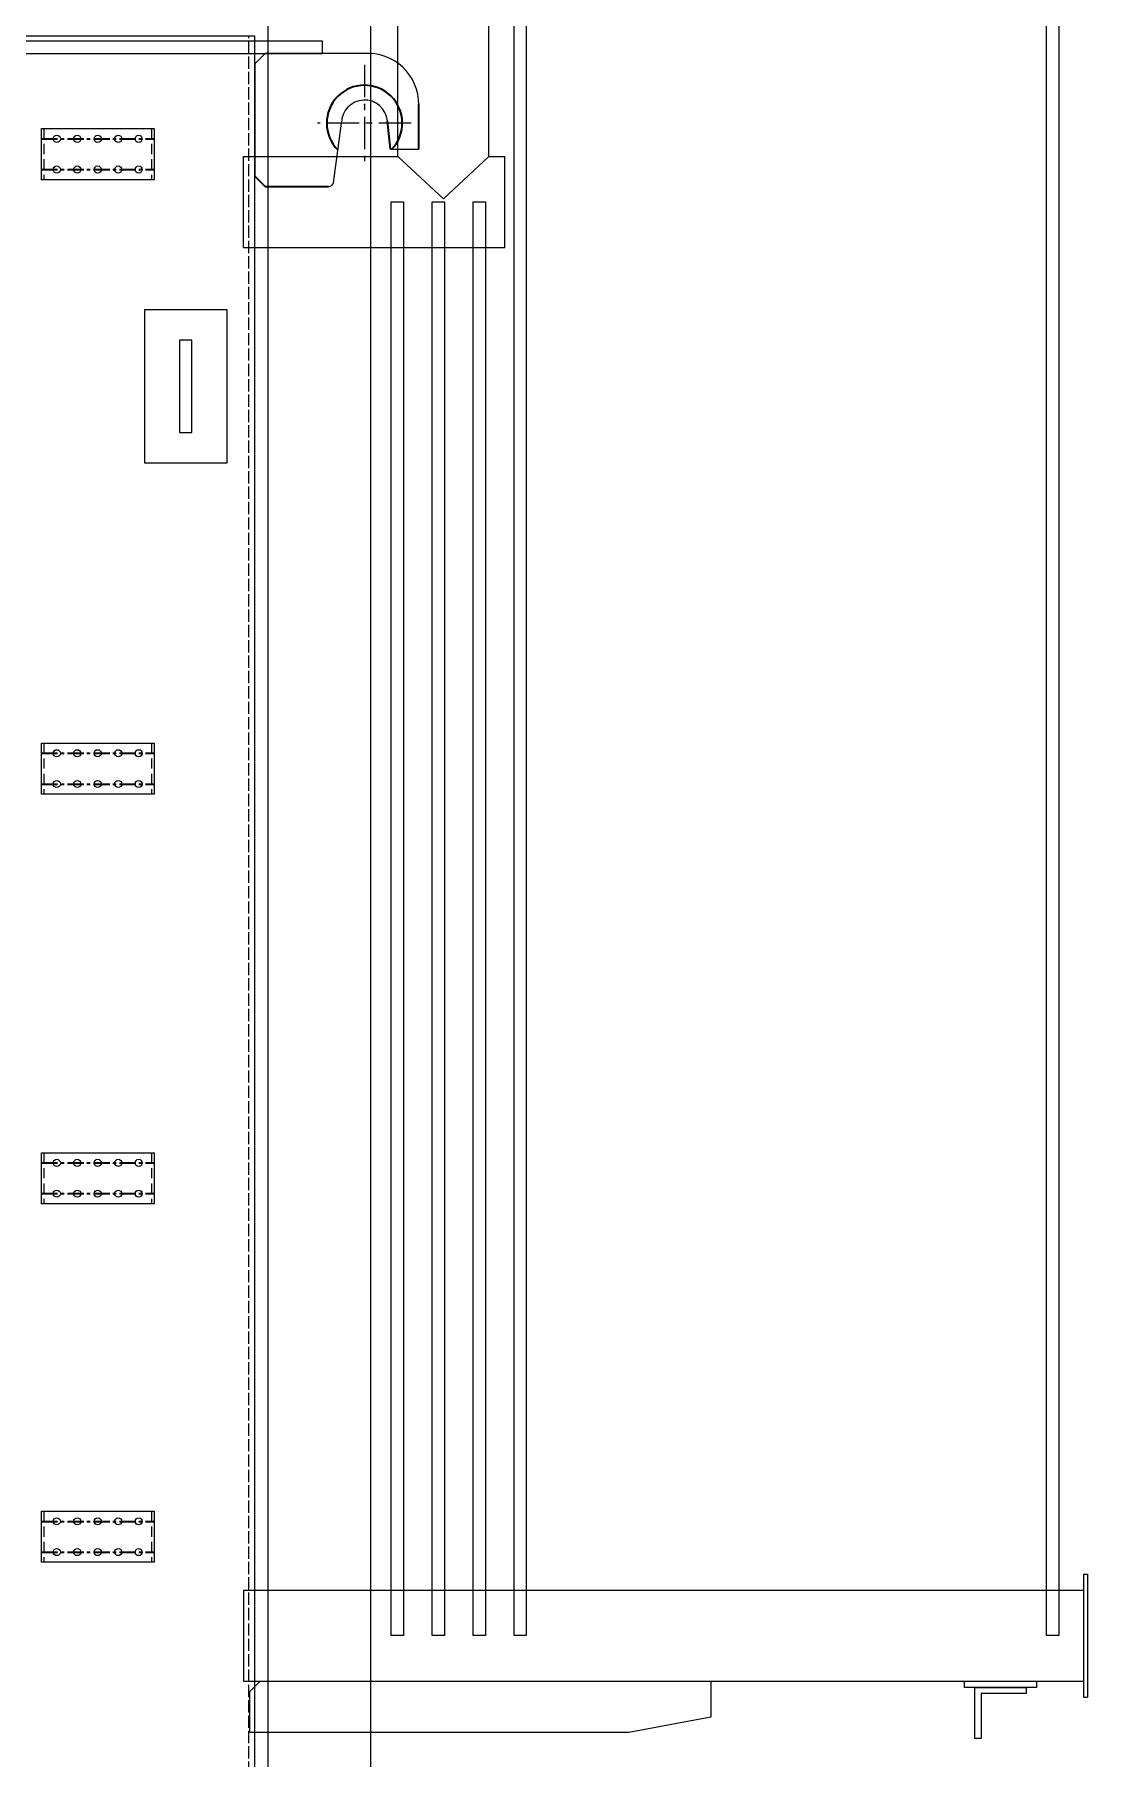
# Model space of a CAD drawing. Header units: millimetres. Extents: x 55614 to 110757, y -66981 to -47484.
# Drawn here: x 66103 to 67132, y -56815 to -55132 of the extents above; entities that cross this region are included whole.
import ezdxf

# ---------------------------------------------------------------- set-up
doc = ezdxf.new("R2010")
doc.units = ezdxf.units.MM
for name, pattern in [('ACAD_ISO02W100', [15, 12, -3]), ('CENTER', [50.8, 31.75, -6.35, 6.35, -6.35]), ('F', [0.75, 0.5, -0.25]), ('HIDDEN', [9.525, 6.35, -3.175])]:
    doc.linetypes.add(name, pattern=pattern)
doc.layers.get('0').update_dxf_attribs({"lineweight": 15})
doc.layers.get('Defpoints').update_dxf_attribs({"lineweight": 15})
doc.layers.add('00', color=7, linetype='Continuous')
doc.layers.add('CEN', color=1, linetype='CENTER')
for name, color, linetype, lineweight in [('DAS', 3, 'ACAD_ISO02W100', 18), ('THICK', 7, 'Continuous', 0), ('标注', 1, 'Continuous', 18), ('粗点画线', 140, 'CENTER', 35), ('细虚线', 2, 'HIDDEN', 18)]:
    doc.layers.add(name, color=color, linetype=linetype, lineweight=lineweight)

# ---------------------------------------------------------------- blocks, each defined once
blk = doc.blocks.new('A$C6BE85039')
at = {"color": 21}
for p, q in [((535.5, 1659.5), (535.5, 2009.5)), ((649, 215), (649, 1965)), ((661, 1965), (661, 215)), ((1169, 215), (1169, 1965)), ((1181, 1965), (1181, 215)), ((624.5, 1659.5), (624.5, 1920.5)), ((462, 1772), (-462, 1772)), ((396, 1777), (-396, 1777)), ((396, 80), (396, 1777)), ((462, 1760), (462, 1772)), ((-462, 1760), (462, 1760)), ((406, 1760), (396, 1750)), ((503, 1760), (406, 1760)), ((396, 1750), (396, 1640)), ((472.8, 1633.7), (480.5, 1692)), ((385, 1659.5), (535.5, 1659.5)), ((385, 1570.5), (385, 1659.5)), ((528.4, 1666.5), (556, 1666.5)), ((580, 1618), (535.5, 1659.5)), ((580, 1618), (624.5, 1659.5)), ((624.5, 1659.5), (640, 1659.5)), ((640, 1570.5), (640, 1659.5)), ((529, 215), (529, 1615)), ((529, 1615), (541, 1615)), ((541, 1615), (541, 215)), ((569, 215), (569, 1615)), ((569, 1615), (581, 1615)), ((581, 1615), (581, 215)), ((609, 215), (609, 1615)), ((609, 1615), (621, 1615)), ((621, 1615), (621, 215)), ((385, 1570.5), (640, 1570.5)), ((334.5, 1480), (322.5, 1480)), ((322.5, 1480), (322.5, 1390)), ((334.5, 1390), (334.5, 1480)), ((322.5, 1390), (334.5, 1390)), ((1205, 275), (1205, 155)), ((1205, 275), (1209, 275)), ((1209, 275), (1209, 155)), ((385, 259.5), (1205, 259.5)), ((385, 259.5), (385, 170.5)), ((541, 215), (529, 215)), ((581, 215), (569, 215)), ((621, 215), (609, 215)), ((661, 215), (649, 215)), ((1181, 215), (1169, 215)), ((385, 170.5), (1205, 170.5)), ((1089, 164.5), (1089, 170.5)), ((1089, 170.5), (1159, 170.5)), ((1159, 170.5), (1159, 164.5)), ((1159, 164.5), (1089, 164.5)), ((1099, 114.5), (1099, 164.5)), ((1099, 164.5), (1149, 164.5)), ((1149, 158.5), (1105, 158.5)), ((1105, 158.5), (1105, 114.5)), ((1149, 164.5), (1149, 158.5)), ((1205, 155), (1209, 155)), ((1105, 114.5), (1099, 114.5))]:
    blk.add_line(p, q, dxfattribs=at)
at = {"color": 21, "lineweight": 35}
for p, q in [((556, 1666.5), (556, 1710)), ((528.4, 1666.5), (525.4, 1694.2)), ((396, 1640), (406, 1630)), ((406, 1630), (468, 1630))]:
    blk.add_line(p, q, dxfattribs=at)
at = {"color": 21, "lineweight": -2, "ltscale": 0.1}
for p, q in [((187.5, 1686.6), (297.5, 1686.6)), ((187.5, 1636.6), (187.5, 1686.6)), ((297.5, 1686.6), (297.5, 1636.6)), ((297.5, 1636.6), (187.5, 1636.6)), ((187.5, 1086.6), (297.5, 1086.6)), ((187.5, 1036.6), (187.5, 1086.6)), ((297.5, 1086.6), (297.5, 1036.6)), ((297.5, 1036.6), (187.5, 1036.6)), ((187.5, 686.6), (297.5, 686.6)), ((187.5, 636.6), (187.5, 686.6)), ((297.5, 686.6), (297.5, 636.6)), ((297.5, 636.6), (187.5, 636.6)), ((187.5, 336.6), (297.5, 336.6)), ((187.5, 286.6), (187.5, 336.6)), ((297.5, 336.6), (297.5, 286.6)), ((297.5, 286.6), (187.5, 286.6))]:
    blk.add_line(p, q, dxfattribs=at)
at = {"color": 21, "linetype": 'ByBlock', "ltscale": 10}
for p, q in [((288.5, 1360), (288.5, 1510)), ((288.5, 1510), (368.5, 1510)), ((368.5, 1510), (368.5, 1360)), ((368.5, 1360), (288.5, 1360))]:
    blk.add_line(p, q, dxfattribs=at)
at = {"color": 21, "lineweight": -2, "ltscale": 0.1}
for centre in [(202.5, 1676.6), (222.5, 1676.6), (242.5, 1676.6), (262.5, 1676.6), (282.5, 1676.6), (202.5, 1646.6), (222.5, 1646.6), (242.5, 1646.6), (262.5, 1646.6), (282.5, 1646.6), (202.5, 1076.6), (222.5, 1076.6), (242.5, 1076.6), (262.5, 1076.6), (282.5, 1076.6), (202.5, 1046.6), (222.5, 1046.6), (242.5, 1046.6), (262.5, 1046.6), (282.5, 1046.6), (202.5, 676.6), (222.5, 676.6), (242.5, 676.6), (262.5, 676.6), (282.5, 676.6), (202.5, 646.6), (222.5, 646.6), (242.5, 646.6), (262.5, 646.6), (282.5, 646.6), (202.5, 326.6), (222.5, 326.6), (242.5, 326.6), (262.5, 326.6), (282.5, 326.6), (202.5, 296.6), (222.5, 296.6), (242.5, 296.6), (262.5, 296.6), (282.5, 296.6)]:
    blk.add_circle(centre, 3.5, dxfattribs=at)
at = {"color": 21}
for centre, radius, start, end in [((506.1, 1710.2), 49.9, 359.7334, 93.6032), ((503, 1692), 22.5, 5.5757, 180), ((468, 1635), 5, 270, 344.8093)]:
    blk.add_arc(centre, radius, start, end, dxfattribs=at)
at = {"color": 21, "lineweight": 35}
blk.add_arc((503, 1692), 36.9, 316.2862, 225.306, dxfattribs=at)
at = {"color": 21, "lineweight": 18}
blk.add_point((485.4, 1706), dxfattribs=at)
at = {"layer": '00', "color": 21}
for p, q in [((391, 160.5), (401, 170.5)), ((401, 170.5), (841, 170.5)), ((841, 170.5), (841, 135.5)), ((391, 120.5), (391, 160.5)), ((841, 135.5), (761, 120.5)), ((761, 120.5), (391, 120.5))]:
    blk.add_line(p, q, dxfattribs=at)
at = {"layer": 'CEN', "color": 21}
for p, q in [((503, 1749), (503, 1654.8)), ((548.7, 1692), (457, 1692))]:
    blk.add_line(p, q, dxfattribs=at)
at = {"layer": 'DAS', "color": 21}
blk.add_line((390, 80), (390, 1777), dxfattribs=at)
at = {"layer": 'Defpoints', "color": 21, "linetype": 'ByBlock'}
for p in [(547.3, 1738.3), (556, 1710)]:
    blk.add_point(p, dxfattribs=at)
at = {"layer": '标注', "color": 21}
for p in [(503, 1710), (503, 1692)]:
    blk.add_point(p, dxfattribs=at)
at = {"layer": '粗点画线', "color": 21, "ltscale": 0.5}
for p, q in [((187.5, 1676.6), (297.5, 1676.6)), ((187.5, 1646.6), (297.5, 1646.6)), ((187.5, 1076.6), (297.5, 1076.6)), ((187.5, 1046.6), (297.5, 1046.6)), ((187.5, 676.6), (297.5, 676.6)), ((187.5, 646.6), (297.5, 646.6)), ((187.5, 326.6), (297.5, 326.6)), ((187.5, 296.6), (297.5, 296.6))]:
    blk.add_line(p, q, dxfattribs=at)
at = {"layer": '细虚线', "color": 21, "linetype": 'F', "ltscale": 20}
for p, q in [((190, 1686.6), (190, 1636.6)), ((295, 1686.6), (295, 1636.6)), ((190, 1086.6), (190, 1036.6)), ((295, 1086.6), (295, 1036.6)), ((190, 686.6), (190, 636.6)), ((295, 686.6), (295, 636.6)), ((190, 336.6), (190, 286.6)), ((295, 336.6), (295, 286.6))]:
    blk.add_line(p, q, dxfattribs=at)

msp = doc.modelspace()

# ---------------------------------------------------------------- linework, layer by layer
at = {"lineweight": -3}
msp.add_lwpolyline([(66331.629, -54388.185), (66431.629, -54388.185), (66431.629, -56910.185), (66331.629, -56910.185)], close=True, dxfattribs=at)

# ---------------------------------------------------------------- block references
at = {"layer": 'THICK', "lineweight": -3}
msp.add_blockref('A$C6BE85039', (65922.653, -56910.185), dxfattribs=at)

doc.saveas('drawing.dxf')
